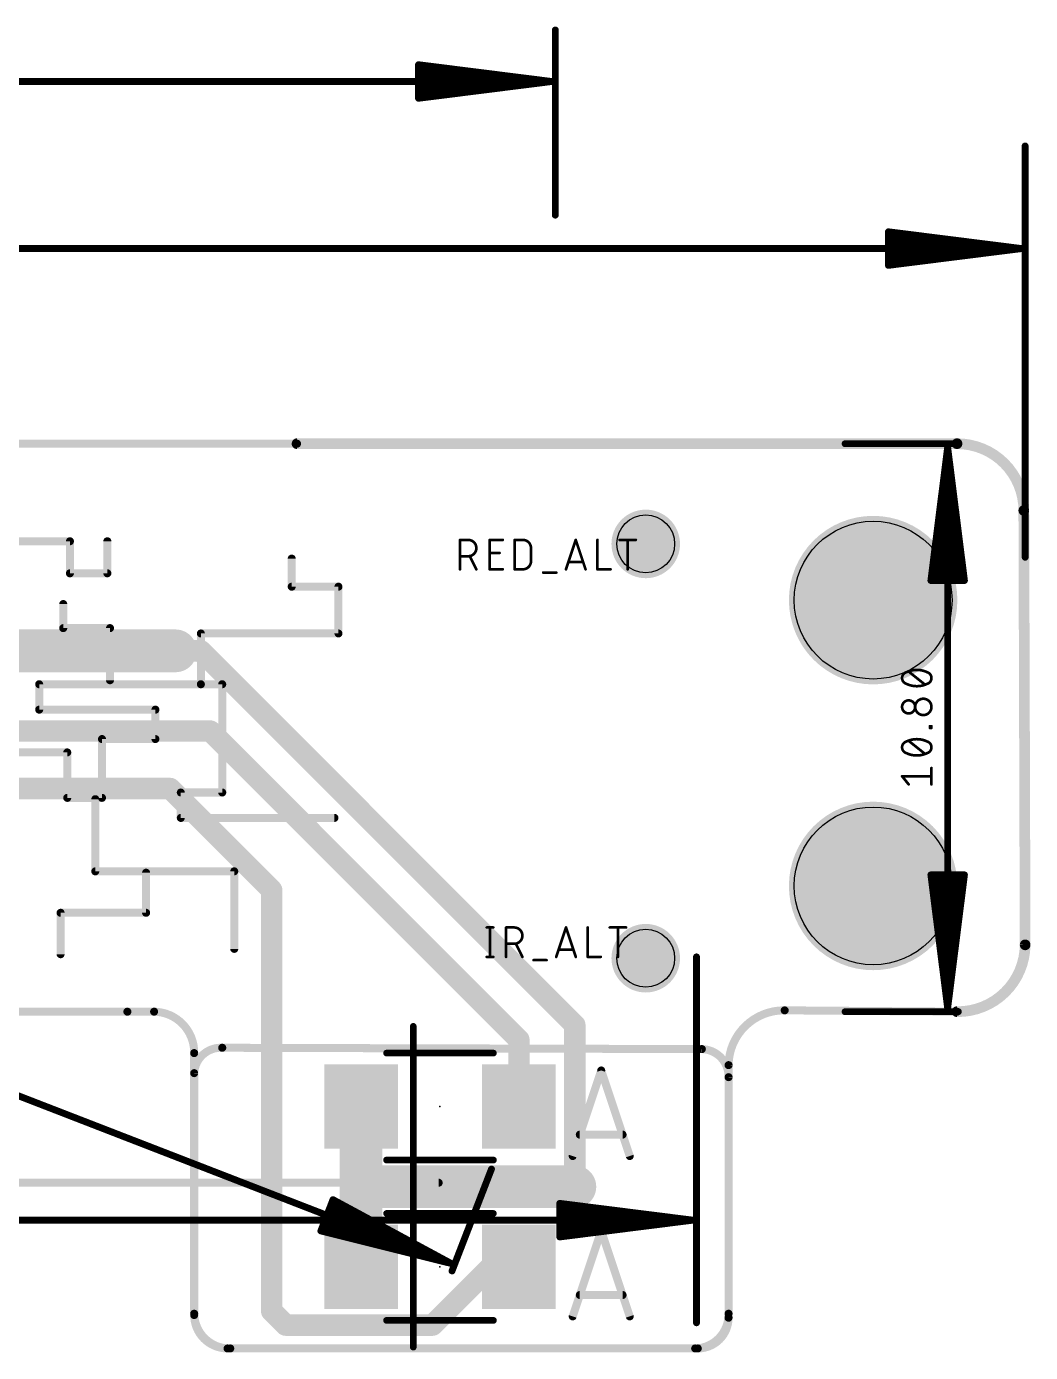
# Model space of a CAD drawing. Extents: x 6 to 264, y 30 to 75.
# Drawn here: x 244.46 to 263.55, y 48.16 to 73.36 of the extents above; entities that cross this region are included whole.
import ezdxf

# ---------------------------------------------------------------- set-up
doc = ezdxf.new("R2010")
doc.units = 0
for name, color, linetype in [('1', 12, 'CONTINUOUS'), ('101', 190, 'CONTINUOUS'), ('20', 31, 'CONTINUOUS'), ('21', 253, 'CONTINUOUS'), ('22', 253, 'CONTINUOUS'), ('23', 53, 'CONTINUOUS'), ('29', 253, 'CONTINUOUS'), ('30', 253, 'CONTINUOUS'), ('31', 253, 'CONTINUOUS'), ('47', 253, 'CONTINUOUS')]:
    doc.layers.add(name, color=color, linetype=linetype)

# ---------------------------------------------------------------- blocks, each defined once
blk = doc.blocks.new('RECT')
blk.add_solid([(-0.5, -0.5), (0.5, -0.5), (-0.5, 0.5), (0.5, 0.5)])

msp = doc.modelspace()

# ---------------------------------------------------------------- linework, layer by layer
at = {"layer": '1'}
for points, const_width in [([(247.2944, 61.4934), (201.9808, 61.4934)], 0.8128), ([(247.7756, 61.4934), (247.2944, 61.4934)], 0.4064), ([(254.8876, 54.3814), (247.7756, 61.4934)], 0.4064), ([(247.9562, 59.9694), (202.2094, 59.9694)], 0.4064), ([(253.8236, 54.102), (247.9562, 59.9694)], 0.4064), ([(198.1962, 58.8772), (247.1928, 58.8772)], 0.4064), ([(247.1928, 58.8772), (249.1232, 56.9468)], 0.4064), ([(249.1232, 56.9468), (249.1232, 48.9449)], 0.4064), ([(254.8876, 51.308), (254.8876, 54.3814)], 0.4064), ([(253.8236, 52.832), (253.8236, 54.102)], 0.4064), ([(250.8236, 52.832), (250.8236, 51.308)], 0.8128), ([(250.8236, 49.784), (250.8236, 52.832)], 0.8128), ([(254.8876, 51.308), (250.8236, 51.308)], 0.8128), ([(252.1805, 48.6776), (253.2869, 49.784)], 0.4064), ([(253.2869, 49.784), (253.8236, 49.784)], 0.4064), ([(249.1232, 48.9449), (249.3905, 48.6776)], 0.4064), ([(249.3905, 48.6776), (252.1805, 48.6776)], 0.4064)]:
    msp.add_lwpolyline(points, dxfattribs=dict(at, const_width=const_width))
for points, const_width in [([(247.2944, 61.2902, 1), (247.2944, 61.6966)], 0.4064), ([(247.2944, 61.595, 1), (247.2944, 61.3918)], 0.2032), ([(247.8474, 61.5652, 1), (247.7038, 61.4216)], 0.2032), ([(247.7756, 61.3918, 1), (247.7756, 61.595)], 0.2032), ([(248.028, 60.0412, 1), (247.8844, 59.8976)], 0.2032), ([(247.9562, 59.8678, 1), (247.9562, 60.071)], 0.2032), ([(247.2646, 58.949, 1), (247.121, 58.8054)], 0.2032), ([(247.1928, 58.7756, 1), (247.1928, 58.9788)], 0.2032), ([(249.2248, 56.9468, 1), (249.0216, 56.9468)], 0.2032), ([(249.0514, 56.875, 1), (249.195, 57.0186)], 0.2032), ([(254.9892, 54.3814, 1), (254.786, 54.3814)], 0.2032), ([(254.8158, 54.3096, 1), (254.9594, 54.4532)], 0.2032), ([(253.9252, 54.102, 1), (253.722, 54.102)], 0.2032), ([(253.7518, 54.0302, 1), (253.8954, 54.1738)], 0.2032), ([(251.0268, 52.832, 1), (250.6204, 52.832)], 0.4064), ([(251.0268, 52.832, 1), (250.6204, 52.832)], 0.4064), ([(253.722, 52.832, 1), (253.9252, 52.832)], 0.2032), ([(250.8236, 51.5112, 1), (250.8236, 51.1048)], 0.4064), ([(254.8876, 51.1048, 1), (254.8876, 51.5112)], 0.4064), ([(250.6204, 51.308, 1), (251.0268, 51.308)], 0.4064), ([(254.786, 51.308, 1), (254.9892, 51.308)], 0.2032), ([(250.6204, 49.784, 1), (251.0268, 49.784)], 0.4064), ([(253.2869, 49.8856, 1), (253.2869, 49.6824)], 0.2032), ([(253.3587, 49.7122, 1), (253.2151, 49.8558)], 0.2032), ([(253.8236, 49.6824, 1), (253.8236, 49.8856)], 0.2032), ([(249.195, 49.0167, 1), (249.0514, 48.8731)], 0.2032), ([(249.0216, 48.9449, 1), (249.2248, 48.9449)], 0.2032), ([(249.3905, 48.7792, 1), (249.3905, 48.576)], 0.2032), ([(249.3187, 48.6058, 1), (249.4623, 48.7494)], 0.2032), ([(252.1087, 48.7494, 1), (252.2523, 48.6058)], 0.2032), ([(252.1805, 48.576, 1), (252.1805, 48.7792)], 0.2032)]:
    msp.add_lwpolyline(points, format="xyb", dxfattribs=dict(at, const_width=const_width))
at = {"layer": '101'}
for points, const_width in [([(248.1834, 53.9496, 0.4142), (247.65, 53.467)], 0.1524), ([(248.1835, 53.9877, 1), (248.1833, 53.9115)], 0.0762), ([(248.1815, 53.9115, 1), (248.1853, 53.9877)], 0.0762), ([(257.81, 53.3908, 0.4142), (257.302, 53.9242)], 0.1524), ([(257.3029, 53.9623, 1), (257.3011, 53.8861)], 0.0762), ([(257.3019, 53.8861, 1), (257.3021, 53.9623)], 0.0762), ([(247.6881, 53.467, 1), (247.6119, 53.467)], 0.0762), ([(247.6119, 53.4689, 1), (247.6881, 53.4651)], 0.0762), ([(257.8481, 53.3908, 1), (257.7719, 53.3908)], 0.0762), ([(257.7719, 53.3917, 1), (257.8481, 53.3899)], 0.0762), ([(247.65, 48.8696, 0.4142), (248.285, 48.2346)], 0.1524), ([(247.6881, 48.8696, 1), (247.6119, 48.8696)], 0.0762), ([(247.6119, 48.8696, 1), (247.6881, 48.8696)], 0.0762), ([(257.2258, 48.2346, 0.4142), (257.81, 48.8188)], 0.1524), ([(257.8481, 48.8188, 1), (257.7719, 48.8188)], 0.0762), ([(257.7719, 48.8188, 1), (257.8481, 48.8188)], 0.0762), ([(248.285, 48.2727, 1), (248.285, 48.1965)], 0.0762), ([(248.285, 48.1965, 1), (248.285, 48.2727)], 0.0762), ([(257.2258, 48.2727, 1), (257.2258, 48.1965)], 0.0762), ([(257.2258, 48.1965, 1), (257.2258, 48.2727)], 0.0762)]:
    msp.add_lwpolyline(points, format="xyb", dxfattribs=dict(at, const_width=const_width))
at = {"layer": '101', "const_width": 0.1524}
for points in [[(248.1834, 53.9496), (257.302, 53.9242)], [(247.65, 53.467), (247.65, 48.8696)], [(257.81, 48.8188), (257.81, 53.3908)], [(248.285, 48.2346), (257.2258, 48.2346)]]:
    msp.add_lwpolyline(points, dxfattribs=at)
at = {"layer": '20'}
for points, const_width in [([(262.1534, 65.4304), (249.6058, 65.4304)], 0.2032), ([(181.0766, 65.405), (249.6058, 65.4304)], 0.1524), ([(263.4488, 55.9054), (263.4234, 64.1604)], 0.2032), ([(246.38, 54.6354), (178.6382, 54.61)], 0.1524), ([(246.888, 54.6354), (246.38, 54.6354)], 0.1524), ([(258.8768, 54.6608), (262.1534, 54.6354)], 0.1524), ([(247.65, 48.895), (247.65, 53.848)], 0.1524), ([(257.81, 53.6194), (257.81, 48.895)], 0.1524), ([(257.175, 48.2346), (248.3358, 48.2346)], 0.1524)]:
    msp.add_lwpolyline(points, dxfattribs=dict(at, const_width=const_width))
for points, const_width in [([(249.6058, 65.4812, 1), (249.6058, 65.3796)], 0.1016), ([(263.4234, 64.1604, 0.4142), (262.1534, 65.4304)], 0.2032), ([(262.1534, 65.4812, 1), (262.1534, 65.3796)], 0.1016), ([(262.1534, 65.3796, 1), (262.1534, 65.4812)], 0.1016), ([(249.6058, 65.3923, 1), (249.6058, 65.4685)], 0.0762), ([(263.4742, 64.1606, 1), (263.3726, 64.1602)], 0.1016), ([(263.3726, 64.1604, 1), (263.4742, 64.1604)], 0.1016), ([(262.1534, 54.6354, 0.4142), (263.4488, 55.9054)], 0.2032), ([(263.4996, 55.9049, 1), (263.398, 55.9059)], 0.1016), ([(263.398, 55.9052, 1), (263.4996, 55.9056)], 0.1016), ([(246.38, 54.6735, 1), (246.38, 54.5973)], 0.0762), ([(246.38, 54.5973, 1), (246.38, 54.6735)], 0.0762), ([(247.65, 53.848, 0.4142), (246.888, 54.6354)], 0.1524), ([(246.8886, 54.6735, 1), (246.8874, 54.5973)], 0.0762), ([(246.888, 54.5973, 1), (246.888, 54.6735)], 0.0762), ([(258.8768, 54.6608, 0.4142), (257.81, 53.6194)], 0.1524), ([(258.8771, 54.6989, 1), (258.8765, 54.6227)], 0.0762), ([(258.8763, 54.6227, 1), (258.8773, 54.6989)], 0.0762), ([(262.1539, 54.6862, 1), (262.1529, 54.5846)], 0.1016), ([(262.1531, 54.5973, 1), (262.1537, 54.6735)], 0.0762), ([(247.6881, 53.848, 1), (247.6119, 53.848)], 0.0762), ([(247.6119, 53.8486, 1), (247.6881, 53.8474)], 0.0762), ([(257.8481, 53.6194, 1), (257.7719, 53.6194)], 0.0762), ([(257.7719, 53.6199, 1), (257.8481, 53.6189)], 0.0762), ([(247.65, 48.895, 0.4142), (248.3358, 48.2346)], 0.1524), ([(247.6881, 48.8957, 1), (247.6119, 48.8943)], 0.0762), ([(247.6119, 48.895, 1), (247.6881, 48.895)], 0.0762), ([(257.175, 48.2346, 0.4142), (257.81, 48.895)], 0.1524), ([(257.8481, 48.8957, 1), (257.7719, 48.8943)], 0.0762), ([(257.7719, 48.895, 1), (257.8481, 48.895)], 0.0762), ([(248.3358, 48.2727, 1), (248.3358, 48.1965)], 0.0762), ([(248.3365, 48.1965, 1), (248.3351, 48.2727)], 0.0762), ([(257.1743, 48.2727, 1), (257.1757, 48.1965)], 0.0762), ([(257.175, 48.1965, 1), (257.175, 48.2727)], 0.0762)]:
    msp.add_lwpolyline(points, format="xyb", dxfattribs=dict(at, const_width=const_width))
for centre, radius in [((256.2352, 63.5254), 0.55), ((260.5588, 62.4572), 1.5), ((260.5588, 57.0254), 1.5), ((256.2352, 55.6514), 0.55)]:
    msp.add_circle(centre, radius, dxfattribs=at)
at = {"layer": '21'}
for points, const_width in [([(252.7046, 63.0428), (252.7046, 63.6016)], 0.0508), ([(252.7046, 63.6016), (252.8598, 63.6016)], 0.0508), ([(253.269, 63.0428), (253.269, 63.6016)], 0.0508), ([(253.269, 63.6016), (253.5174, 63.6016)], 0.0508), ([(253.7434, 63.0428), (253.7434, 63.6016)], 0.0508), ([(253.7434, 63.6016), (253.8986, 63.6016)], 0.0508), ([(254.7182, 63.0428), (254.9045, 63.6016)], 0.0508), ([(254.9045, 63.6016), (255.0907, 63.0428)], 0.0508), ([(255.3173, 63.6016), (255.3173, 63.0428)], 0.0508), ([(255.7368, 63.6016), (256.0472, 63.6016)], 0.0508), ([(255.892, 63.0428), (255.892, 63.6016)], 0.0508), ([(252.8598, 63.2912), (252.7046, 63.2912)], 0.0508), ([(253.015, 63.0428), (252.8909, 63.2912)], 0.0508), ([(253.269, 63.3532), (253.4553, 63.3532)], 0.0508), ([(254.0538, 63.4464), (254.0538, 63.198)], 0.0508), ([(253.5174, 63.0428), (253.269, 63.0428)], 0.0508), ([(253.8986, 63.0428), (253.7434, 63.0428)], 0.0508), ([(254.2865, 62.9807), (254.5349, 62.9807)], 0.0508), ([(255.0442, 63.1825), (254.7648, 63.1825)], 0.0508), ([(255.3173, 63.0428), (255.5656, 63.0428)], 0.0508), ([(253.2126, 56.2356), (253.3368, 56.2356)], 0.0508), ([(253.2747, 56.2356), (253.2747, 55.6768)], 0.0508), ([(253.5803, 55.6768), (253.5803, 56.2356)], 0.0508), ([(253.5803, 56.2356), (253.7355, 56.2356)], 0.0508), ([(254.5332, 55.6768), (254.7194, 56.2356)], 0.0508), ([(254.7194, 56.2356), (254.9057, 55.6768)], 0.0508), ([(255.1322, 56.2356), (255.1322, 55.6768)], 0.0508), ([(255.5518, 56.2356), (255.8622, 56.2356)], 0.0508), ([(255.707, 55.6768), (255.707, 56.2356)], 0.0508), ([(253.7355, 55.9252), (253.5803, 55.9252)], 0.0508), ([(253.8907, 55.6768), (253.7665, 55.9252)], 0.0508), ([(253.2126, 55.6768), (253.3368, 55.6768)], 0.0508), ([(254.8591, 55.8165), (254.5797, 55.8165)], 0.0508), ([(255.1322, 55.6768), (255.3806, 55.6768)], 0.0508), ([(254.1015, 55.6147), (254.3498, 55.6147)], 0.0508), ([(251.8156, 51.308), (251.8156, 54.356)], 0.127), ([(253.3396, 53.848), (251.3076, 53.848)], 0.127), ([(254.8467, 51.8922), (255.3885, 53.5178)], 0.1524), ([(255.3885, 53.5178), (255.9304, 51.8922)], 0.1524), ([(255.7949, 52.2986), (254.9821, 52.2986)], 0.1524), ([(253.3396, 51.816), (251.3076, 51.816)], 0.127), ([(251.8156, 48.26), (251.8156, 51.308)], 0.127), ([(253.3396, 50.8), (251.3076, 50.8)], 0.127), ([(254.8467, 48.8442), (255.3885, 50.4698)], 0.1524), ([(255.3885, 50.4698), (255.9304, 48.8442)], 0.1524), ([(255.7949, 49.2506), (254.9821, 49.2506)], 0.1524), ([(253.3396, 48.768), (251.3076, 48.768)], 0.127)]:
    msp.add_lwpolyline(points, dxfattribs=dict(at, const_width=const_width))
for points, const_width in [([(252.7173, 63.6016, 1), (252.6919, 63.6016)], 0.0254), ([(252.7046, 63.6143, 1), (252.7046, 63.5889)], 0.0254), ([(252.8598, 63.2912, 1), (252.8598, 63.6016)], 0.0508), ([(252.8598, 63.6143, 1), (252.8598, 63.5889)], 0.0254), ([(252.8598, 63.5889, 1), (252.8598, 63.6143)], 0.0254), ([(253.2817, 63.6016, 1), (253.2563, 63.6016)], 0.0254), ([(253.269, 63.6143, 1), (253.269, 63.5889)], 0.0254), ([(253.5174, 63.5889, 1), (253.5174, 63.6143)], 0.0254), ([(253.7561, 63.6016, 1), (253.7307, 63.6016)], 0.0254), ([(253.7434, 63.6143, 1), (253.7434, 63.5889)], 0.0254), ([(254.0538, 63.4464, 0.4142), (253.8986, 63.6016)], 0.0508), ([(253.8986, 63.6143, 1), (253.8986, 63.5889)], 0.0254), ([(253.8986, 63.5889, 1), (253.8986, 63.6143)], 0.0254), ([(254.9165, 63.6056, 1), (254.8924, 63.5976)], 0.0254), ([(254.9165, 63.5976, 1), (254.8924, 63.6056)], 0.0254), ([(255.33, 63.6016, 1), (255.3046, 63.6016)], 0.0254), ([(255.7368, 63.6143, 1), (255.7368, 63.5889)], 0.0254), ([(255.9047, 63.6016, 1), (255.8793, 63.6016)], 0.0254), ([(256.0472, 63.5889, 1), (256.0472, 63.6143)], 0.0254), ([(252.7046, 63.3039, 1), (252.7046, 63.2785)], 0.0254), ([(252.8598, 63.3039, 1), (252.8598, 63.2784)], 0.0254), ([(252.8598, 63.2785, 1), (252.8598, 63.3039)], 0.0254), ([(252.9022, 63.2968, 1), (252.8795, 63.2855)], 0.0254), ([(253.269, 63.3659, 1), (253.269, 63.3405)], 0.0254), ([(253.4553, 63.3405, 1), (253.4553, 63.3659)], 0.0254), ([(254.0665, 63.4464, 1), (254.0411, 63.4464)], 0.0254), ([(254.0411, 63.4464, 1), (254.0665, 63.4464)], 0.0254), ([(252.6919, 63.0428, 1), (252.7173, 63.0428)], 0.0254), ([(253.0037, 63.0371, 1), (253.0264, 63.0485)], 0.0254), ([(253.269, 63.0555, 1), (253.269, 63.0301)], 0.0254), ([(253.2563, 63.0428, 1), (253.2817, 63.0428)], 0.0254), ([(253.5174, 63.0301, 1), (253.5174, 63.0555)], 0.0254), ([(253.7434, 63.0555, 1), (253.7434, 63.0301)], 0.0254), ([(253.7307, 63.0428, 1), (253.7561, 63.0428)], 0.0254), ([(253.8986, 63.0428, 0.4142), (254.0538, 63.198)], 0.0508), ([(253.8986, 63.0555, 1), (253.8986, 63.0301)], 0.0254), ([(253.8986, 63.0301, 1), (253.8986, 63.0555)], 0.0254), ([(254.0665, 63.198, 1), (254.0411, 63.198)], 0.0254), ([(254.0411, 63.198, 1), (254.0665, 63.198)], 0.0254), ([(254.2865, 62.9934, 1), (254.2865, 62.968)], 0.0254), ([(254.5349, 62.968, 1), (254.5349, 62.9934)], 0.0254), ([(254.7061, 63.0468, 1), (254.7302, 63.0388)], 0.0254), ([(254.7648, 63.1952, 1), (254.7648, 63.1698)], 0.0254), ([(255.0442, 63.1698, 1), (255.0442, 63.1952)], 0.0254), ([(255.0787, 63.0388, 1), (255.1028, 63.0468)], 0.0254), ([(255.3173, 63.0555, 1), (255.3173, 63.0301)], 0.0254), ([(255.3046, 63.0428, 1), (255.33, 63.0428)], 0.0254), ([(255.5656, 63.0301, 1), (255.5656, 63.0555)], 0.0254), ([(255.8793, 63.0428, 1), (255.9047, 63.0428)], 0.0254), ([(253.2126, 56.2483, 1), (253.2126, 56.2229)], 0.0254), ([(253.2874, 56.2356, 1), (253.262, 56.2356)], 0.0254), ([(253.3368, 56.2229, 1), (253.3368, 56.2483)], 0.0254), ([(253.593, 56.2356, 1), (253.5676, 56.2356)], 0.0254), ([(253.5803, 56.2483, 1), (253.5803, 56.2229)], 0.0254), ([(253.7355, 55.9252, 1), (253.7355, 56.2356)], 0.0508), ([(253.7355, 56.2483, 1), (253.7355, 56.2229)], 0.0254), ([(253.7355, 56.2229, 1), (253.7355, 56.2483)], 0.0254), ([(254.7315, 56.2396, 1), (254.7074, 56.2316)], 0.0254), ([(254.7315, 56.2316, 1), (254.7074, 56.2396)], 0.0254), ([(255.1449, 56.2356, 1), (255.1195, 56.2356)], 0.0254), ([(255.5518, 56.2483, 1), (255.5518, 56.2229)], 0.0254), ([(255.7197, 56.2356, 1), (255.6943, 56.2356)], 0.0254), ([(255.8622, 56.2229, 1), (255.8622, 56.2483)], 0.0254), ([(253.5803, 55.9379, 1), (253.5803, 55.9125)], 0.0254), ([(253.7355, 55.9379, 1), (253.7355, 55.9124)], 0.0254), ([(253.7355, 55.9125, 1), (253.7355, 55.9379)], 0.0254), ([(253.7779, 55.9308, 1), (253.7552, 55.9195)], 0.0254), ([(253.2126, 55.6895, 1), (253.2126, 55.6641)], 0.0254), ([(253.3368, 55.6641, 1), (253.3368, 55.6895)], 0.0254), ([(253.8794, 55.6711, 1), (253.9021, 55.6825)], 0.0254), ([(254.5797, 55.8292, 1), (254.5797, 55.8038)], 0.0254), ([(254.8591, 55.8038, 1), (254.8591, 55.8292)], 0.0254), ([(255.1322, 55.6895, 1), (255.1322, 55.6641)], 0.0254), ([(255.3806, 55.6641, 1), (255.3806, 55.6895)], 0.0254), ([(253.262, 55.6768, 1), (253.2874, 55.6768)], 0.0254), ([(253.5676, 55.6768, 1), (253.593, 55.6768)], 0.0254), ([(254.1015, 55.6274, 1), (254.1015, 55.602)], 0.0254), ([(254.3498, 55.602, 1), (254.3498, 55.6274)], 0.0254), ([(254.5211, 55.6808, 1), (254.5452, 55.6728)], 0.0254), ([(254.8936, 55.6728, 1), (254.9177, 55.6808)], 0.0254), ([(255.1195, 55.6768, 1), (255.1449, 55.6768)], 0.0254), ([(255.6943, 55.6768, 1), (255.7197, 55.6768)], 0.0254), ([(251.8474, 54.356, 1), (251.7839, 54.356)], 0.0635), ([(251.3076, 53.8798, 1), (251.3076, 53.8163)], 0.0635), ([(253.3396, 53.8163, 1), (253.3396, 53.8798)], 0.0635), ([(255.4247, 53.5298, 1), (255.3524, 53.5058)], 0.0762), ([(255.4247, 53.5058, 1), (255.3524, 53.5298)], 0.0762), ([(254.9821, 52.3367, 1), (254.9821, 52.2605)], 0.0762), ([(255.7949, 52.2605, 1), (255.7949, 52.3367)], 0.0762), ([(254.8105, 51.9042, 1), (254.8828, 51.8802)], 0.0762), ([(255.8943, 51.8802, 1), (255.9665, 51.9042)], 0.0762), ([(251.3076, 51.8478, 1), (251.3076, 51.7843)], 0.0635), ([(253.3396, 51.7843, 1), (253.3396, 51.8478)], 0.0635), ([(251.8474, 51.308, 1), (251.7839, 51.308)], 0.0635), ([(251.7839, 51.308, 1), (251.8474, 51.308)], 0.0635), ([(251.3076, 50.8318, 1), (251.3076, 50.7683)], 0.0635), ([(253.3396, 50.7683, 1), (253.3396, 50.8318)], 0.0635), ([(255.4247, 50.4818, 1), (255.3524, 50.4578)], 0.0762), ([(255.4247, 50.4578, 1), (255.3524, 50.4818)], 0.0762), ([(254.9821, 49.2887, 1), (254.9821, 49.2125)], 0.0762), ([(255.7949, 49.2125, 1), (255.7949, 49.2887)], 0.0762), ([(254.8105, 48.8562, 1), (254.8828, 48.8322)], 0.0762), ([(255.8943, 48.8322, 1), (255.9665, 48.8562)], 0.0762), ([(251.3076, 48.7998, 1), (251.3076, 48.7362)], 0.0635), ([(253.3396, 48.7362, 1), (253.3396, 48.7998)], 0.0635), ([(251.7839, 48.26, 1), (251.8474, 48.26)], 0.0635)]:
    msp.add_lwpolyline(points, format="xyb", dxfattribs=dict(at, const_width=const_width))
at = {"layer": '22', "const_width": 0.1524}
for points in [[(244.094, 63.5762), (245.2878, 63.5762)], [(245.2878, 63.5762), (245.2878, 62.9666)], [(245.999, 62.9666), (245.999, 63.5762)], [(249.5042, 62.7126), (249.5042, 63.246)], [(245.2878, 62.9666), (245.999, 62.9666)], [(250.3932, 62.7126), (249.5042, 62.7126)], [(250.3932, 61.8236), (250.3932, 62.7126)], [(245.1608, 61.9252), (245.1608, 62.3824)], [(246.0498, 61.9252), (245.1608, 61.9252)], [(246.0498, 60.9346), (246.0498, 61.9252)], [(247.777, 60.8584), (247.777, 61.8236)], [(247.777, 61.8236), (250.3932, 61.8236)], [(244.7036, 60.3758), (244.7036, 60.8584)], [(244.7036, 60.8584), (247.777, 60.8584)], [(247.777, 60.8584), (248.1834, 60.8584)], [(248.1834, 60.8584), (248.1834, 58.801)], [(246.9134, 60.3758), (244.7036, 60.3758)], [(246.9134, 59.817), (246.9134, 60.3758)], [(245.8974, 58.6994), (245.8974, 59.817)], [(245.8974, 59.817), (246.9134, 59.817)], [(243.7638, 59.563), (245.237, 59.563)], [(245.237, 59.563), (245.237, 58.6994)], [(245.237, 58.6994), (245.8974, 58.6994)], [(245.7704, 58.674), (245.7704, 57.3024)], [(248.1834, 58.801), (247.396, 58.801)], [(247.396, 58.801), (247.396, 58.3184)], [(247.396, 58.3184), (250.317, 58.3184)], [(245.7704, 57.3024), (248.412, 57.3024)], [(246.7356, 57.277), (246.7356, 56.515)], [(248.412, 57.3024), (248.412, 55.8292)], [(246.7356, 56.515), (245.11, 56.515)], [(245.11, 56.515), (245.11, 55.7276)]]:
    msp.add_lwpolyline(points, dxfattribs=at)
at = {"layer": '22', "const_width": 0.0762}
for points in [[(245.3259, 63.5762, 1), (245.2497, 63.5762)], [(245.2878, 63.5381, 1), (245.2878, 63.6143)], [(246.0371, 63.5762, 1), (245.9609, 63.5762)], [(249.5423, 63.246, 1), (249.4661, 63.246)], [(245.2878, 63.0047, 1), (245.2878, 62.9285)], [(245.2497, 62.9666, 1), (245.3259, 62.9666)], [(245.9609, 62.9666, 1), (246.0371, 62.9666)], [(245.999, 62.9285, 1), (245.999, 63.0047)], [(249.5042, 62.7507, 1), (249.5042, 62.6745)], [(249.4661, 62.7126, 1), (249.5423, 62.7126)], [(250.4313, 62.7126, 1), (250.3551, 62.7126)], [(250.3932, 62.6745, 1), (250.3932, 62.7507)], [(245.1989, 62.3824, 1), (245.1227, 62.3824)], [(245.1608, 61.9633, 1), (245.1608, 61.8871)], [(246.0879, 61.9252, 1), (246.0117, 61.9252)], [(246.0498, 61.8871, 1), (246.0498, 61.9633)], [(245.1227, 61.9252, 1), (245.1989, 61.9252)], [(247.8151, 61.8236, 1), (247.7389, 61.8236)], [(247.777, 61.8617, 1), (247.777, 61.7855)], [(250.3551, 61.8236, 1), (250.4313, 61.8236)], [(250.3932, 61.7855, 1), (250.3932, 61.8617)], [(244.7417, 60.8584, 1), (244.6655, 60.8584)], [(244.7036, 60.8965, 1), (244.7036, 60.8203)], [(246.0117, 60.9346, 1), (246.0879, 60.9346)], [(247.777, 60.8965, 1), (247.777, 60.8203)], [(247.7389, 60.8584, 1), (247.8151, 60.8584)], [(247.777, 60.8203, 1), (247.777, 60.8965)], [(248.2215, 60.8584, 1), (248.1453, 60.8584)], [(248.1834, 60.8203, 1), (248.1834, 60.8965)], [(244.7036, 60.4139, 1), (244.7036, 60.3377)], [(244.6655, 60.3758, 1), (244.7417, 60.3758)], [(246.9515, 60.3758, 1), (246.8753, 60.3758)], [(246.9134, 60.3377, 1), (246.9134, 60.4139)], [(245.9355, 59.817, 1), (245.8593, 59.817)], [(245.8974, 59.8551, 1), (245.8974, 59.7789)], [(246.8753, 59.817, 1), (246.9515, 59.817)], [(246.9134, 59.7789, 1), (246.9134, 59.8551)], [(245.2751, 59.563, 1), (245.1989, 59.563)], [(245.237, 59.5249, 1), (245.237, 59.6011)], [(245.237, 58.7375, 1), (245.237, 58.6613)], [(245.1989, 58.6994, 1), (245.2751, 58.6994)], [(245.8085, 58.674, 1), (245.7323, 58.674)], [(245.8593, 58.6994, 1), (245.9355, 58.6994)], [(245.8974, 58.6613, 1), (245.8974, 58.7375)], [(247.396, 58.8391, 1), (247.396, 58.7629)], [(247.4341, 58.801, 1), (247.3579, 58.801)], [(248.1453, 58.801, 1), (248.2215, 58.801)], [(248.1834, 58.7629, 1), (248.1834, 58.8391)], [(247.396, 58.3565, 1), (247.396, 58.2803)], [(247.3579, 58.3184, 1), (247.4341, 58.3184)], [(250.317, 58.2803, 1), (250.317, 58.3565)], [(245.7704, 57.3405, 1), (245.7704, 57.2643)], [(245.7323, 57.3024, 1), (245.8085, 57.3024)], [(246.7737, 57.277, 1), (246.6975, 57.277)], [(248.4501, 57.3024, 1), (248.3739, 57.3024)], [(248.412, 57.2643, 1), (248.412, 57.3405)], [(245.11, 56.5531, 1), (245.11, 56.4769)], [(245.1481, 56.515, 1), (245.0719, 56.515)], [(246.6975, 56.515, 1), (246.7737, 56.515)], [(246.7356, 56.4769, 1), (246.7356, 56.5531)], [(245.0719, 55.7276, 1), (245.1481, 55.7276)], [(248.3739, 55.8292, 1), (248.4501, 55.8292)]]:
    msp.add_lwpolyline(points, format="xyb", dxfattribs=at)
at = {"layer": '23'}
for p in [(252.3236, 52.832), (252.3236, 49.784)]:
    msp.add_point(p, dxfattribs=at)
at = {"layer": '29'}
for points, const_width in [([(256.2352, 63.1996, 1), (256.2352, 63.8512, 1), (256.2352, 63.1996)], 0.6516), ([(260.5588, 61.6564, 1), (260.5588, 63.258, 1), (260.5588, 61.6564)], 1.6016), ([(260.5588, 56.2246, 1), (260.5588, 57.8262, 1), (260.5588, 56.2246)], 1.6016), ([(256.2352, 55.3256, 1), (256.2352, 55.9772, 1), (256.2352, 55.3256)], 0.6516)]:
    msp.add_lwpolyline(points, format="xyb", dxfattribs=dict(at, const_width=const_width))
at = {"layer": '30'}
for points, const_width in [([(256.2352, 63.1996, 1), (256.2352, 63.8512, 1), (256.2352, 63.1996)], 0.6516), ([(260.5588, 61.6564, 1), (260.5588, 63.258, 1), (260.5588, 61.6564)], 1.6016), ([(260.5588, 56.2246, 1), (260.5588, 57.8262, 1), (260.5588, 56.2246)], 1.6016), ([(256.2352, 55.3256, 1), (256.2352, 55.9772, 1), (256.2352, 55.3256)], 0.6516)]:
    msp.add_lwpolyline(points, format="xyb", dxfattribs=dict(at, const_width=const_width))
at = {"layer": '47'}
for points, const_width in [([(254.5156, 73.294), (254.5156, 69.774)], 0.13), ([(254.4506, 72.314), (251.9156, 72.6332)], 0.13), ([(251.9156, 72.6332), (251.9156, 71.9948)], 0.13), ([(254.4506, 72.314), (251.9156, 72.574)], 0.13), ([(224.5806, 72.314), (254.4506, 72.314)], 0.13), ([(254.4506, 72.314), (251.9156, 72.444)], 0.13), ([(251.9156, 71.9948), (254.4506, 72.314)], 0.13), ([(251.9156, 72.184), (254.4506, 72.314)], 0.13), ([(251.9156, 72.054), (254.4506, 72.314)], 0.13), ([(263.4488, 63.2714), (263.4488, 71.0888)], 0.13), ([(263.3838, 69.1388), (260.8488, 69.458)], 0.13), ([(260.8488, 69.458), (260.8488, 68.8196)], 0.13), ([(263.3838, 69.1388), (260.8488, 69.3988)], 0.13), ([(263.3838, 69.1388), (260.8488, 69.2688)], 0.13), ([(263.3838, 69.1388), (12.4856, 69.1388)], 0.13), ([(260.8488, 68.8196), (263.3838, 69.1388)], 0.13), ([(260.8488, 69.0088), (263.3838, 69.1388)], 0.13), ([(260.8488, 68.8788), (263.3838, 69.1388)], 0.13), ([(262.1534, 65.4304), (260.0256, 65.4304)], 0.13), ([(261.9756, 65.3654), (261.6564, 62.8304)], 0.13), ([(261.9756, 65.3654), (261.7156, 62.8304)], 0.13), ([(261.9756, 65.3654), (261.8456, 62.8304)], 0.13), ([(261.9756, 65.3654), (261.9756, 54.7004)], 0.13), ([(262.2948, 62.8304), (261.9756, 65.3654)], 0.13), ([(262.1056, 62.8304), (261.9756, 65.3654)], 0.13), ([(262.2356, 62.8304), (261.9756, 65.3654)], 0.13), ([(261.6564, 62.8304), (262.2948, 62.8304)], 0.13), ([(261.5436, 60.8524), (261.2332, 61.1007)], 0.0508), ([(224.5917, 60.6739), (252.5374, 49.8496)], 0.13), ([(261.6368, 60.0283), (261.6368, 60.0594)], 0.0508), ([(261.6368, 60.0594), (261.6678, 60.0594)], 0.0508), ([(261.6678, 60.0283), (261.6368, 60.0283)], 0.0508), ([(261.6678, 60.0594), (261.6678, 60.0283)], 0.0508), ([(261.5436, 59.5356), (261.2332, 59.784)], 0.0508), ([(261.6678, 58.956), (261.6678, 59.2664)], 0.0508), ([(261.2332, 58.956), (261.109, 59.1112)], 0.0508), ([(261.109, 59.1112), (261.6678, 59.1112)], 0.0508), ([(261.9756, 54.7004), (261.6564, 57.2354)], 0.13), ([(261.6564, 57.2354), (262.2948, 57.2354)], 0.13), ([(261.9756, 54.7004), (261.7156, 57.2354)], 0.13), ([(261.9756, 54.7004), (261.8456, 57.2354)], 0.13), ([(262.2948, 57.2354), (261.9756, 54.7004)], 0.13), ([(262.1056, 57.2354), (261.9756, 54.7004)], 0.13), ([(262.2356, 57.2354), (261.9756, 54.7004)], 0.13), ([(257.2004, 55.6768), (257.2004, 48.723)], 0.13), ([(262.1788, 54.6354), (260.0256, 54.6354)], 0.13), ([(252.5522, 49.7078), (253.3024, 51.6445)], 0.13), ([(252.2982, 51.3842), (222.4532, 51.3842)], 0.1524), ([(250.2889, 51.0629), (250.0583, 50.4676)], 0.13), ([(252.5374, 49.8496), (250.2205, 50.8865)], 0.13), ([(252.5374, 49.8496), (250.2675, 51.0077)], 0.13), ([(252.5374, 49.8496), (250.2889, 51.0629)], 0.13), ([(257.1354, 50.673), (254.6004, 50.9922)], 0.13), ([(254.6004, 50.9922), (254.6004, 50.3538)], 0.13), ([(257.1354, 50.673), (254.6004, 50.933)], 0.13), ([(257.1354, 50.673), (187.263, 50.673)], 0.13), ([(250.1266, 50.644), (252.5374, 49.8496)], 0.13), ([(257.1354, 50.673), (254.6004, 50.803)], 0.13), ([(254.6004, 50.3538), (257.1354, 50.673)], 0.13), ([(254.6004, 50.543), (257.1354, 50.673)], 0.13), ([(254.6004, 50.413), (257.1354, 50.673)], 0.13), ([(250.0583, 50.4676), (252.5374, 49.8496)], 0.13), ([(250.0797, 50.5228), (252.5374, 49.8496)], 0.13)]:
    msp.add_lwpolyline(points, dxfattribs=dict(at, const_width=const_width))
for points, const_width in [([(254.5481, 73.294, 1), (254.4831, 73.294)], 0.065), ([(251.9197, 72.6655, 1), (251.9115, 72.601)], 0.065), ([(251.9481, 72.6332, 1), (251.8831, 72.6332)], 0.065), ([(251.9189, 72.6063, 1), (251.9123, 72.5417)], 0.065), ([(251.9173, 72.4765, 1), (251.9139, 72.4115)], 0.065), ([(254.4547, 72.2818, 1), (254.4465, 72.3462)], 0.065), ([(254.4465, 72.2818, 1), (254.4547, 72.3462)], 0.065), ([(254.4539, 72.2817, 1), (254.4473, 72.3463)], 0.065), ([(254.4473, 72.2817, 1), (254.4539, 72.3463)], 0.065), ([(254.4489, 72.2815, 1), (254.4523, 72.3465)], 0.065), ([(254.4523, 72.2815, 1), (254.4489, 72.3465)], 0.065), ([(254.4506, 72.2815, 1), (254.4506, 72.3465)], 0.065), ([(251.9139, 72.2165, 1), (251.9173, 72.1515)], 0.065), ([(251.9123, 72.0863, 1), (251.9189, 72.0217)], 0.065), ([(251.9115, 72.027, 1), (251.9197, 71.9625)], 0.065), ([(251.8831, 71.9948, 1), (251.9481, 71.9948)], 0.065), ([(263.4813, 71.0888, 1), (263.4163, 71.0888)], 0.065), ([(254.4831, 69.774, 1), (254.5481, 69.774)], 0.065), ([(260.8529, 69.4903, 1), (260.8447, 69.4258)], 0.065), ([(260.8813, 69.458, 1), (260.8163, 69.458)], 0.065), ([(260.8521, 69.4311, 1), (260.8455, 69.3665)], 0.065), ([(260.8505, 69.3013, 1), (260.8471, 69.2363)], 0.065), ([(260.8471, 69.0413, 1), (260.8505, 68.9763)], 0.065), ([(263.3879, 69.1066, 1), (263.3797, 69.171)], 0.065), ([(263.3797, 69.1066, 1), (263.3879, 69.171)], 0.065), ([(263.3871, 69.1065, 1), (263.3805, 69.1711)], 0.065), ([(263.3805, 69.1065, 1), (263.3871, 69.1711)], 0.065), ([(263.3821, 69.1063, 1), (263.3855, 69.1713)], 0.065), ([(263.3855, 69.1063, 1), (263.3821, 69.1713)], 0.065), ([(263.3838, 69.1063, 1), (263.3838, 69.1713)], 0.065), ([(260.8455, 68.9111, 1), (260.8521, 68.8465)], 0.065), ([(260.8447, 68.8518, 1), (260.8529, 68.7873)], 0.065), ([(260.8163, 68.8196, 1), (260.8813, 68.8196)], 0.065), ([(260.0256, 65.4629, 1), (260.0256, 65.3979)], 0.065), ([(262.0081, 65.3654, 1), (261.9431, 65.3654)], 0.065), ([(262.0078, 65.3695, 1), (261.9434, 65.3613)], 0.065), ([(262.0081, 65.3637, 1), (261.9431, 65.3671)], 0.065), ([(262.0081, 65.3671, 1), (261.9431, 65.3637)], 0.065), ([(262.0079, 65.3687, 1), (261.9433, 65.3621)], 0.065), ([(262.0079, 65.3621, 1), (261.9433, 65.3687)], 0.065), ([(262.0078, 65.3613, 1), (261.9434, 65.3695)], 0.065), ([(262.1534, 65.3979, 1), (262.1534, 65.4629)], 0.065), ([(263.4163, 63.2714, 1), (263.4813, 63.2714)], 0.065), ([(261.6241, 62.8345, 1), (261.6886, 62.8263)], 0.065), ([(261.6564, 62.8629, 1), (261.6564, 62.7979)], 0.065), ([(261.6833, 62.8337, 1), (261.7479, 62.8271)], 0.065), ([(261.8131, 62.8321, 1), (261.8781, 62.8287)], 0.065), ([(262.0731, 62.8287, 1), (262.1381, 62.8321)], 0.065), ([(262.2033, 62.8271, 1), (262.2679, 62.8337)], 0.065), ([(262.2626, 62.8263, 1), (262.3271, 62.8345)], 0.065), ([(262.2948, 62.7979, 1), (262.2948, 62.8629)], 0.065), ([(261.1866, 61.0852, 0.3205), (261.109, 60.9765)], 0.0508), ([(261.109, 60.9765, 0.3205), (261.1866, 60.8679)], 0.0508), ([(261.1217, 60.9765, 1), (261.0963, 60.9765)], 0.0254), ([(261.0963, 60.9765, 1), (261.1217, 60.9765)], 0.0254), ([(261.3884, 61.1318, 0.1139), (261.1866, 61.0852)], 0.0508), ([(261.181, 61.0966, 1), (261.1922, 61.0738)], 0.0254), ([(261.1907, 61.0732, 1), (261.1825, 61.0972)], 0.0254), ([(261.2411, 61.1106, 1), (261.2252, 61.0908)], 0.0254), ([(261.5902, 61.0852, 0.1139), (261.3884, 61.1318)], 0.0508), ([(261.3884, 61.1445, 1), (261.3884, 61.1191)], 0.0254), ([(261.3884, 61.1191, 1), (261.3884, 61.1445)], 0.0254), ([(261.6678, 60.9765, 0.3205), (261.5902, 61.0852)], 0.0508), ([(261.5943, 61.0972, 1), (261.5861, 61.0732)], 0.0254), ([(261.5902, 60.8679, 0.3205), (261.6678, 60.9765)], 0.0508), ([(261.5846, 61.0738, 1), (261.5958, 61.0966)], 0.0254), ([(261.6805, 60.9765, 1), (261.6551, 60.9765)], 0.0254), ([(261.6551, 60.9765, 1), (261.6805, 60.9765)], 0.0254), ([(261.1866, 60.8679, 0.1139), (261.3884, 60.8213)], 0.0508), ([(261.1922, 60.8793, 1), (261.181, 60.8565)], 0.0254), ([(261.1825, 60.8559, 1), (261.1907, 60.8799)], 0.0254), ([(261.3884, 60.8213, 0.1139), (261.5902, 60.8679)], 0.0508), ([(261.3884, 60.834, 1), (261.3884, 60.8086)], 0.0254), ([(261.3884, 60.8086, 1), (261.3884, 60.834)], 0.0254), ([(261.5357, 60.8424, 1), (261.5516, 60.8623)], 0.0254), ([(261.5861, 60.8799, 1), (261.5943, 60.8559)], 0.0254), ([(261.5958, 60.8565, 1), (261.5846, 60.8793)], 0.0254), ([(261.2332, 60.5521, 1), (261.2332, 60.3037)], 0.0508), ([(261.2332, 60.3037, 1), (261.2332, 60.5521)], 0.0508), ([(261.2332, 60.5648, 1), (261.2332, 60.5394)], 0.0254), ([(261.2332, 60.5394, 1), (261.2332, 60.5648)], 0.0254), ([(261.5126, 60.5831, 1), (261.5126, 60.2727)], 0.0508), ([(261.5126, 60.2727, 1), (261.5126, 60.5831)], 0.0508), ([(261.5126, 60.5958, 1), (261.5126, 60.5704)], 0.0254), ([(261.5126, 60.5704, 1), (261.5126, 60.5958)], 0.0254), ([(261.2332, 60.3164, 1), (261.2332, 60.291)], 0.0254), ([(261.2332, 60.291, 1), (261.2332, 60.3164)], 0.0254), ([(261.5126, 60.2854, 1), (261.5126, 60.26)], 0.0254), ([(261.5126, 60.26, 1), (261.5126, 60.2854)], 0.0254), ([(261.6495, 60.0594, 1), (261.6241, 60.0594)], 0.0254), ([(261.6368, 60.0721, 1), (261.6368, 60.0467)], 0.0254), ([(261.6368, 60.041, 1), (261.6368, 60.0156)], 0.0254), ([(261.6241, 60.0283, 1), (261.6495, 60.0283)], 0.0254), ([(261.6805, 60.0594, 1), (261.6551, 60.0594)], 0.0254), ([(261.6551, 60.0283, 1), (261.6805, 60.0283)], 0.0254), ([(261.6678, 60.0467, 1), (261.6678, 60.0721)], 0.0254), ([(261.6678, 60.0156, 1), (261.6678, 60.041)], 0.0254), ([(261.1866, 59.7685, 0.3205), (261.109, 59.6598)], 0.0508), ([(261.3884, 59.815, 0.1139), (261.1866, 59.7685)], 0.0508), ([(261.181, 59.7799, 1), (261.1922, 59.7571)], 0.0254), ([(261.1907, 59.7565, 1), (261.1825, 59.7805)], 0.0254), ([(261.2411, 59.7939, 1), (261.2252, 59.7741)], 0.0254), ([(261.5902, 59.7685, 0.1139), (261.3884, 59.815)], 0.0508), ([(261.3884, 59.8277, 1), (261.3884, 59.8023)], 0.0254), ([(261.3884, 59.8023, 1), (261.3884, 59.8277)], 0.0254), ([(261.6678, 59.6598, 0.3205), (261.5902, 59.7685)], 0.0508), ([(261.5943, 59.7805, 1), (261.5861, 59.7565)], 0.0254), ([(261.5846, 59.7571, 1), (261.5958, 59.7799)], 0.0254), ([(261.109, 59.6598, 0.3205), (261.1866, 59.5512)], 0.0508), ([(261.1217, 59.6598, 1), (261.0963, 59.6598)], 0.0254), ([(261.0963, 59.6598, 1), (261.1217, 59.6598)], 0.0254), ([(261.1866, 59.5512, 0.1139), (261.3884, 59.5046)], 0.0508), ([(261.1922, 59.5626, 1), (261.181, 59.5397)], 0.0254), ([(261.1825, 59.5391, 1), (261.1907, 59.5632)], 0.0254), ([(261.3884, 59.5046, 0.1139), (261.5902, 59.5512)], 0.0508), ([(261.3884, 59.5173, 1), (261.3884, 59.4919)], 0.0254), ([(261.3884, 59.4919, 1), (261.3884, 59.5173)], 0.0254), ([(261.5357, 59.5257, 1), (261.5516, 59.5456)], 0.0254), ([(261.5902, 59.5512, 0.3205), (261.6678, 59.6598)], 0.0508), ([(261.5861, 59.5632, 1), (261.5943, 59.5391)], 0.0254), ([(261.5958, 59.5397, 1), (261.5846, 59.5626)], 0.0254), ([(261.6805, 59.6598, 1), (261.6551, 59.6598)], 0.0254), ([(261.6551, 59.6598, 1), (261.6805, 59.6598)], 0.0254), ([(261.6805, 59.2664, 1), (261.6551, 59.2664)], 0.0254), ([(261.109, 59.1239, 1), (261.109, 59.0985)], 0.0254), ([(261.1189, 59.1191, 1), (261.0991, 59.1032)], 0.0254), ([(261.2233, 58.948, 1), (261.2431, 58.9639)], 0.0254), ([(261.6678, 59.0985, 1), (261.6678, 59.1239)], 0.0254), ([(261.6551, 58.956, 1), (261.6805, 58.956)], 0.0254), ([(261.6886, 57.2395, 1), (261.6241, 57.2313)], 0.065), ([(261.6564, 57.2679, 1), (261.6564, 57.2029)], 0.065), ([(261.7479, 57.2387, 1), (261.6833, 57.2321)], 0.065), ([(261.8781, 57.2371, 1), (261.8131, 57.2337)], 0.065), ([(262.1381, 57.2337, 1), (262.0731, 57.2371)], 0.065), ([(262.2679, 57.2321, 1), (262.2033, 57.2387)], 0.065), ([(262.3271, 57.2313, 1), (262.2626, 57.2395)], 0.065), ([(262.2948, 57.2029, 1), (262.2948, 57.2679)], 0.065), ([(257.2329, 55.6768, 1), (257.1679, 55.6768)], 0.065), ([(260.0256, 54.6679, 1), (260.0256, 54.6029)], 0.065), ([(261.9434, 54.7045, 1), (262.0078, 54.6963)], 0.065), ([(261.9433, 54.7037, 1), (262.0079, 54.6971)], 0.065), ([(261.9431, 54.6987, 1), (262.0081, 54.7021)], 0.065), ([(261.9431, 54.7021, 1), (262.0081, 54.6987)], 0.065), ([(261.9431, 54.7004, 1), (262.0081, 54.7004)], 0.065), ([(261.9433, 54.6971, 1), (262.0079, 54.7037)], 0.065), ([(261.9434, 54.6963, 1), (262.0078, 54.7045)], 0.065), ([(262.1788, 54.6029, 1), (262.1788, 54.6679)], 0.065), ([(253.3327, 51.6328, 1), (253.2721, 51.6563)], 0.065), ([(252.2982, 51.3461, 1), (252.2982, 51.4223)], 0.0762), ([(250.2338, 50.9161, 1), (250.2072, 50.8568)], 0.065), ([(250.2822, 51.0366, 1), (250.2527, 50.9787)], 0.065), ([(250.3043, 51.0915, 1), (250.2734, 51.0343)], 0.065), ([(250.3192, 51.0512, 1), (250.2586, 51.0747)], 0.065), ([(254.6045, 51.0245, 1), (254.5963, 50.96)], 0.065), ([(254.6329, 50.9922, 1), (254.5679, 50.9922)], 0.065), ([(254.6037, 50.9653, 1), (254.5971, 50.9007)], 0.065), ([(250.1368, 50.6749, 1), (250.1164, 50.6132)], 0.065), ([(254.6021, 50.8355, 1), (254.5987, 50.7705)], 0.065), ([(257.1395, 50.6408, 1), (257.1313, 50.7052)], 0.065), ([(257.1313, 50.6408, 1), (257.1395, 50.7052)], 0.065), ([(257.1387, 50.6407, 1), (257.1321, 50.7053)], 0.065), ([(257.1321, 50.6407, 1), (257.1387, 50.7053)], 0.065), ([(257.1337, 50.6405, 1), (257.1371, 50.7055)], 0.065), ([(257.1371, 50.6405, 1), (257.1337, 50.7055)], 0.065), ([(257.1354, 50.6405, 1), (257.1354, 50.7055)], 0.065), ([(250.0661, 50.4991, 1), (250.0504, 50.436)], 0.065), ([(250.028, 50.4793, 1), (250.0886, 50.4558)], 0.065), ([(250.0882, 50.5541, 1), (250.0711, 50.4914)], 0.065), ([(254.5987, 50.5755, 1), (254.6021, 50.5105)], 0.065), ([(254.5971, 50.4453, 1), (254.6037, 50.3807)], 0.065), ([(254.5963, 50.386, 1), (254.6045, 50.3215)], 0.065), ([(254.5679, 50.3538, 1), (254.6329, 50.3538)], 0.065), ([(252.522, 49.821, 1), (252.5529, 49.8782)], 0.065), ([(252.5227, 49.8207, 1), (252.5522, 49.8786)], 0.065), ([(252.5242, 49.82, 1), (252.5507, 49.8793)], 0.065), ([(252.5257, 49.8193, 1), (252.5492, 49.8799)], 0.065), ([(252.5273, 49.8188, 1), (252.5476, 49.8805)], 0.065), ([(252.5289, 49.8183, 1), (252.546, 49.881)], 0.065), ([(252.5296, 49.8181, 1), (252.5453, 49.8812)], 0.065), ([(252.5219, 49.7195, 1), (252.5825, 49.6961)], 0.065), ([(257.1679, 48.723, 1), (257.2329, 48.723)], 0.065)]:
    msp.add_lwpolyline(points, format="xyb", dxfattribs=dict(at, const_width=const_width))

# ---------------------------------------------------------------- block references
at = {"layer": '1', "xscale": 1.2, "yscale": 1.4, "rotation": 180}
for p in [(250.8236, 52.832), (253.8236, 52.832), (250.8236, 49.784), (253.8236, 49.784)]:
    msp.add_blockref('RECT', p, dxfattribs=at)
at = {"layer": '29', "xscale": 1.4032, "yscale": 1.6032, "rotation": 180}
for p in [(250.8236, 52.832), (253.8236, 52.832), (250.8236, 49.784), (253.8236, 49.784)]:
    msp.add_blockref('RECT', p, dxfattribs=at)
at = {"layer": '31', "xscale": 1.2, "yscale": 1.4, "rotation": 180}
for p in [(250.8236, 52.832), (253.8236, 52.832), (250.8236, 49.784), (253.8236, 49.784)]:
    msp.add_blockref('RECT', p, dxfattribs=at)

doc.saveas('drawing.dxf')
